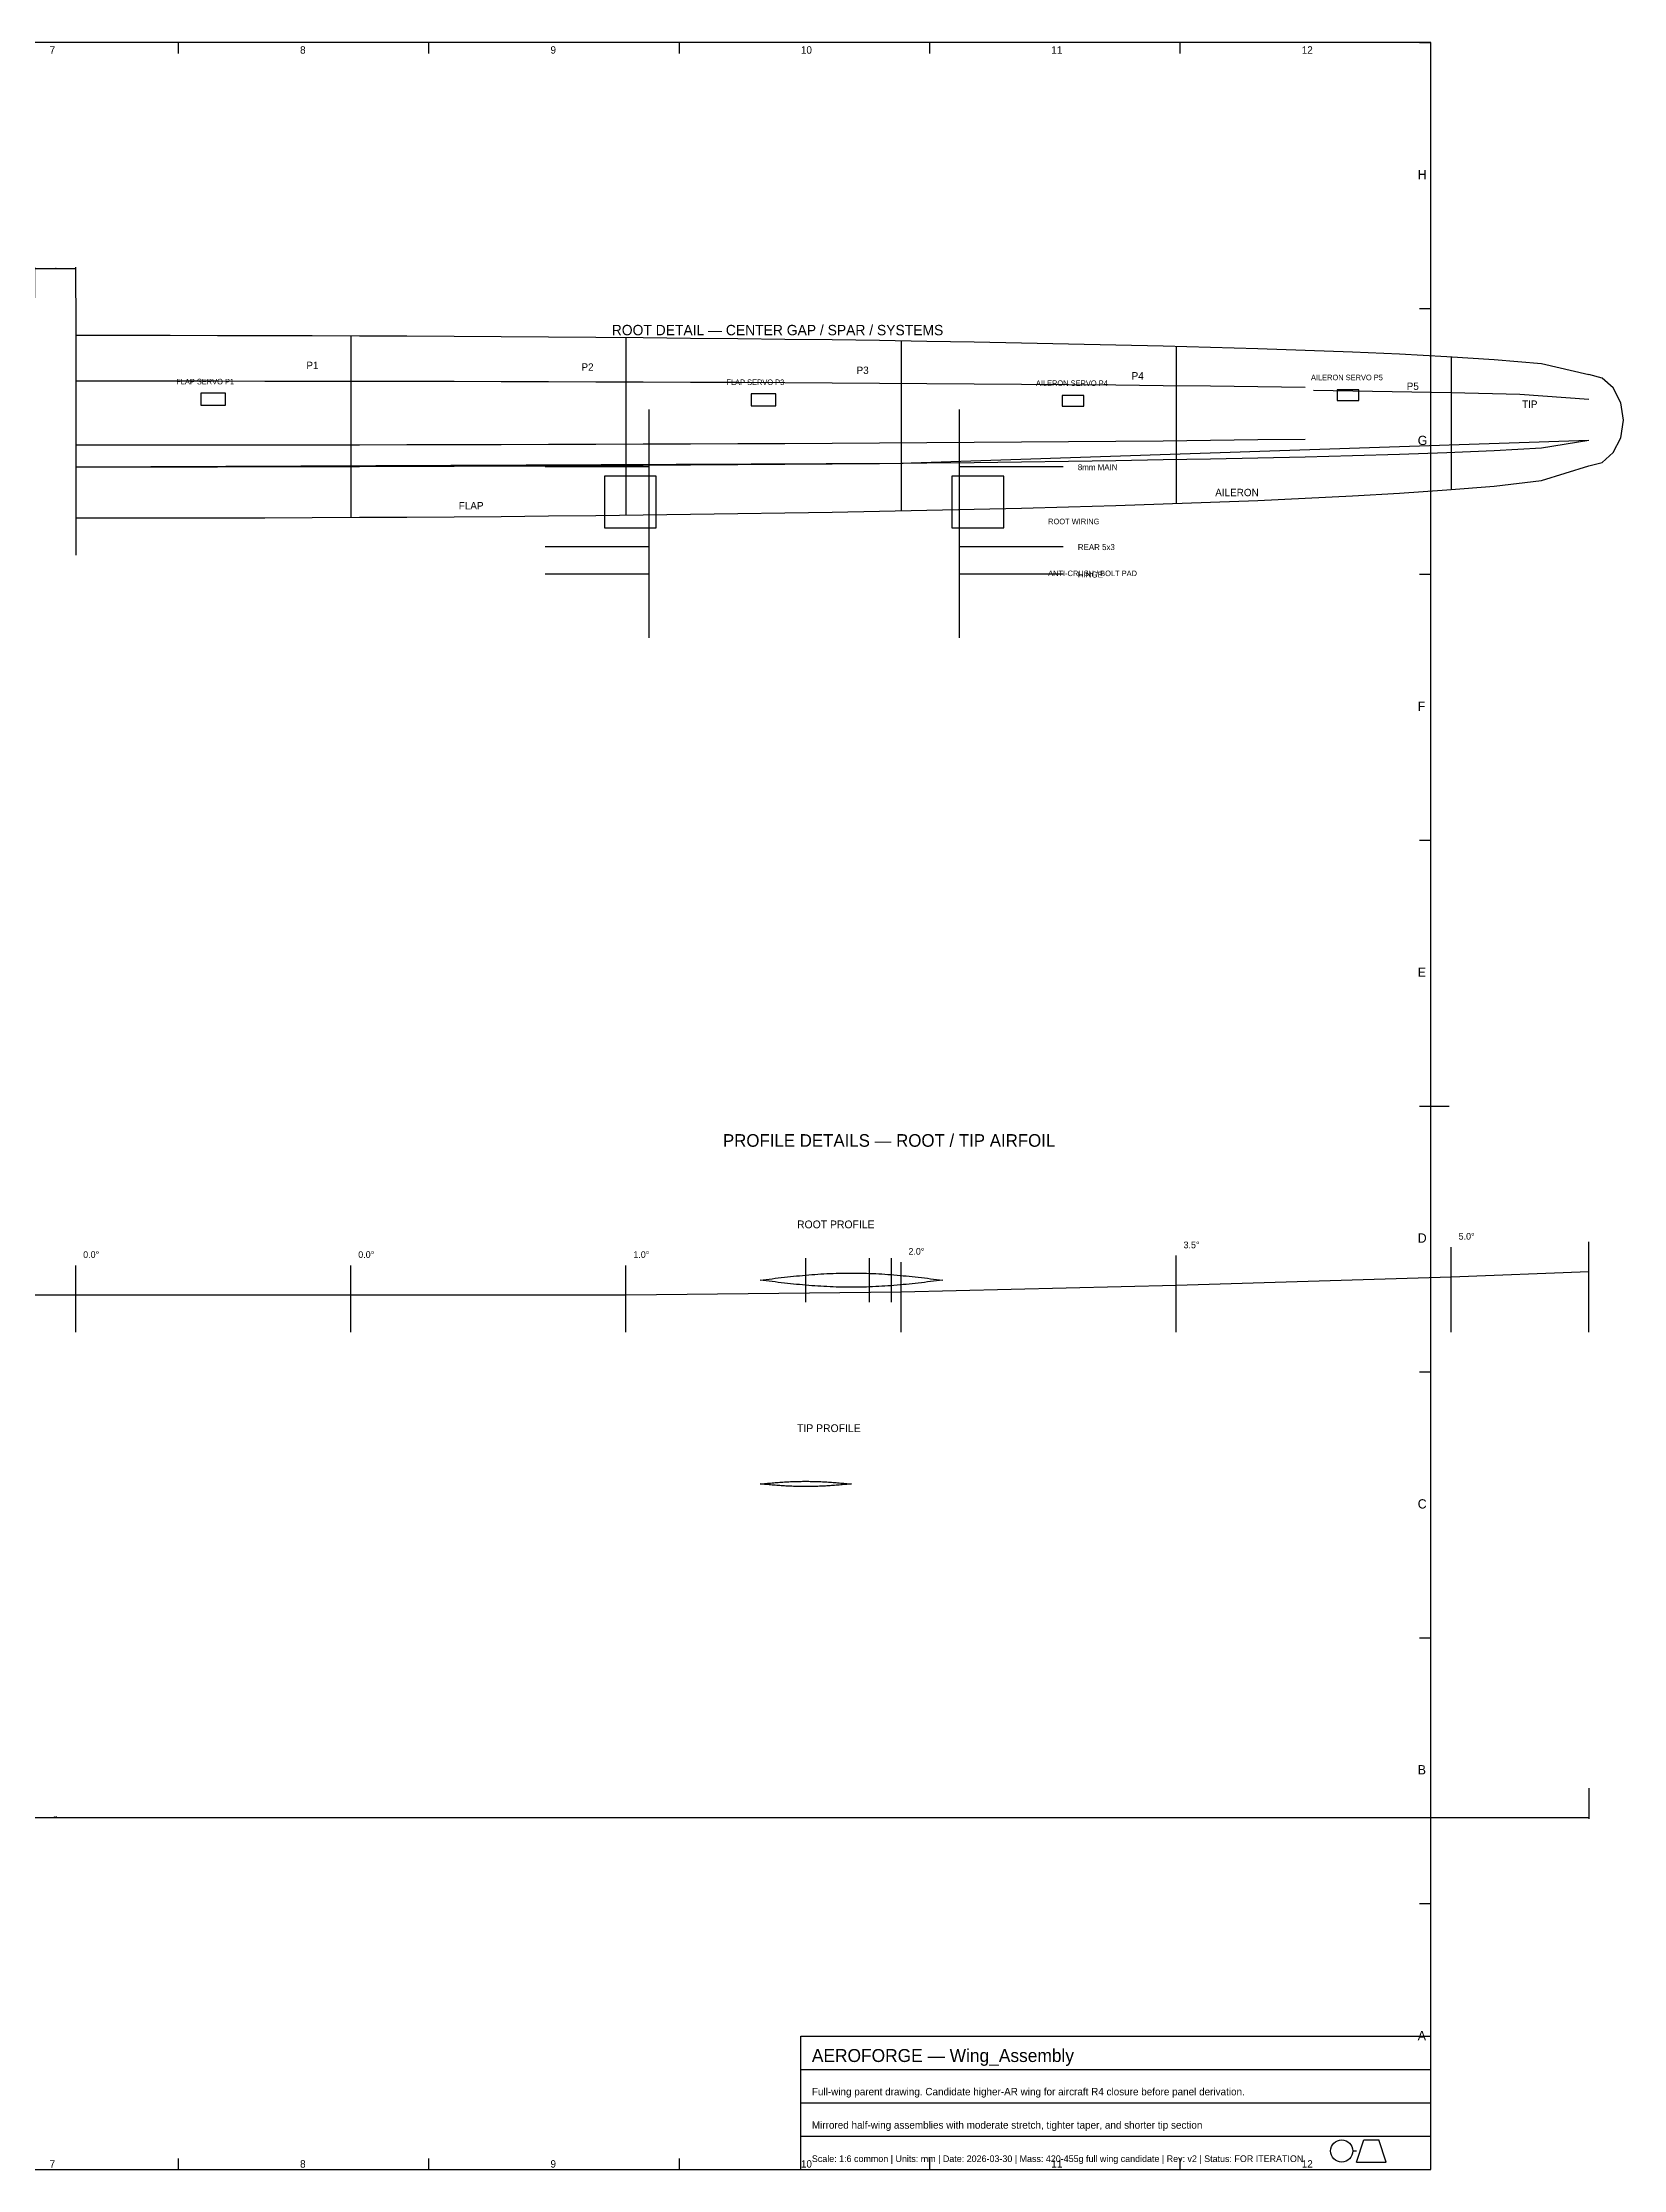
# Model space of a CAD drawing. Header units: metres. Extents: x 15 to 883, y 5 to 589.
# Drawn here: x 456 to 883, y 10 to 584 of the extents above; entities that cross this region are included whole.
import ezdxf

# ---------------------------------------------------------------- set-up
doc = ezdxf.new("R2010")
doc.units = ezdxf.units.M
for name, color, linetype in [('BORDER', 7, 'Continuous'), ('CENTERLINE', 5, 'Continuous'), ('DIMENSION', 1, 'Continuous'), ('HIDDEN', 7, 'Continuous'), ('OUTLINE', 7, 'Continuous'), ('SECTION', 4, 'Continuous'), ('SPAR', 3, 'Continuous'), ('TEXT', 7, 'Continuous'), ('TITLEBLOCK', 7, 'Continuous')]:
    doc.layers.add(name, color=color, linetype=linetype)
doc.styles.add('OpenSansCondensed-Light', font='OpenSansCondensed-Light.ttf')
doc.dimstyles.new('EZDXF', dxfattribs={"dimtxt": 0.25, "dimasz": 0.175, "dimexe": 0.375, "dimexo": 0.125, "dimgap": 0.1, "dimtad": 1, "dimlfac": 100, "dimzin": 12, "dimdsep": 46, "dimtxsty": 'OpenSansCondensed-Light', "dimblk": 'ARCHTICK', "dimcen": 2.5, "dimazin": 3, "dimtfac": 0.5, "dimtmove": 2, "dimatfit": 3})

# ---------------------------------------------------------------- blocks, each defined once
blk = doc.blocks.new('_ARCHTICK')
at = {"color": 0, "linetype": 'BYBLOCK', "const_width": 0.15}
blk.add_lwpolyline([(-0.5, -0.5), (0.5, 0.5)], dxfattribs=at)

msp = doc.modelspace()

# ---------------------------------------------------------------- linework, layer by layer
at = {"layer": 'BORDER'}
for p, q in [((831, 584), (20, 584)), ((493.08333, 581), (493.08333, 584)), ((560.66667, 581), (560.66667, 584)), ((628.25, 581), (628.25, 584)), ((695.83333, 581), (695.83333, 584)), ((763.41667, 581), (763.41667, 584)), ((828, 584), (831, 584)), ((831, 10), (831, 584)), ((831, 581), (831, 584)), ((828, 512.25), (831, 512.25)), ((828, 440.5), (831, 440.5)), ((828, 368.75), (831, 368.75)), ((828, 297), (831, 297)), ((831, 297), (836, 297)), ((828, 225.25), (831, 225.25)), ((828, 153.5), (831, 153.5)), ((828, 81.75), (831, 81.75)), ((493.08333, 10), (493.08333, 13)), ((560.66667, 10), (560.66667, 13)), ((628.25, 10), (628.25, 13)), ((695.83333, 10), (695.83333, 13)), ((763.41667, 10), (763.41667, 13)), ((831, 10), (831, 13)), ((20, 10), (831, 10))]:
    msp.add_line(p, q, dxfattribs=at)
at = {"layer": 'CENTERLINE'}
for p, q in [((465.34, 515), (465.34, 445.7)), ((688.06, 470.48395), (873.66, 476.6525)), ((860.9, 474.63362), (873.66, 476.6525)), ((695.02, 470.55765), (707.78, 470.70253)), ((707.78, 470.70253), (720.54, 470.86103)), ((720.54, 470.86103), (733.3, 471.03455)), ((733.3, 471.03455), (746.06, 471.22479)), ((746.06, 471.22479), (758.82, 471.43392)), ((758.82, 471.43392), (771.58, 471.6647)), ((771.58, 471.6647), (784.34, 471.9208)), ((784.34, 471.9208), (797.1, 472.20728)), ((797.1, 472.20728), (809.86, 472.53138)), ((809.86, 472.53138), (822.62, 472.90424)), ((822.62, 472.90424), (835.38, 473.34465)), ((835.38, 473.34465), (848.14, 473.8893)), ((848.14, 473.8893), (860.9, 474.63362)), ((465.34, 469.504), (688.06, 470.48395)), ((465.34, 469.504), (478.1, 469.50593)), ((478.1, 469.50593), (490.86, 469.51257)), ((490.86, 469.51257), (503.62, 469.52452)), ((503.62, 469.52452), (516.38, 469.54215)), ((516.38, 469.54215), (529.14, 469.56575)), ((529.14, 469.56575), (541.9, 469.59561)), ((541.9, 469.59561), (554.66, 469.63198)), ((554.66, 469.63198), (567.42, 469.67514)), ((567.42, 469.67514), (580.18, 469.72537)), ((580.18, 469.72537), (592.94, 469.78296)), ((592.94, 469.78296), (605.7, 469.84824)), ((605.7, 469.84824), (618.46, 469.92158)), ((618.46, 469.92158), (631.22, 470.00337)), ((631.22, 470.00337), (643.98, 470.09407)), ((643.98, 470.09407), (656.74, 470.19421)), ((656.74, 470.19421), (669.5, 470.30437)), ((669.5, 470.30437), (682.26, 470.42525)), ((682.26, 470.42525), (695.02, 470.55765)), ((592, 440.63), (620, 440.63)), ((703.775, 440.63), (731.775, 440.63)), ((685.496, 244.0773), (685.496, 255.9227))]:
    msp.add_line(p, q, dxfattribs=at)
at = {"layer": 'HIDDEN'}
for p, q in [((505.795, 489.3347), (499.125, 489.3347)), ((499.125, 489.3347), (499.125, 486.1447)), ((505.795, 486.1447), (505.795, 489.3347)), ((654.275, 489.16249), (647.605, 489.16249)), ((647.605, 489.16249), (647.605, 485.97249)), ((654.275, 485.97249), (654.275, 489.16249)), ((737.36, 488.76821), (731.56, 488.76821)), ((731.56, 488.76821), (731.56, 485.86821)), ((737.36, 485.86821), (737.36, 488.76821)), ((811.6, 490.31692), (805.8, 490.31692)), ((805.8, 490.31692), (805.8, 487.41692)), ((811.6, 487.41692), (811.6, 490.31692)), ((499.125, 486.1447), (505.795, 486.1447)), ((647.605, 485.97249), (654.275, 485.97249)), ((731.56, 485.86821), (737.36, 485.86821)), ((805.8, 487.41692), (811.6, 487.41692)), ((622, 467), (608, 467)), ((608, 467), (608, 453)), ((622, 453), (622, 467)), ((715.775, 467), (701.775, 467)), ((701.775, 467), (701.775, 453)), ((715.775, 453), (715.775, 467)), ((608, 453), (622, 453)), ((701.775, 453), (715.775, 453))]:
    msp.add_line(p, q, dxfattribs=at)
at = {"layer": 'OUTLINE'}
for p, q in [((465.34, 505), (478.1, 504.99714)), ((465.34, 505), (465.34, 455.7)), ((478.1, 504.99714), (490.86, 504.98729)), ((490.86, 504.98729), (503.62, 504.96957)), ((503.62, 504.96957), (516.38, 504.94344)), ((516.38, 504.94344), (529.14, 504.90844)), ((529.14, 504.90844), (541.9, 504.86417)), ((541.9, 504.86417), (554.66, 504.81023)), ((554.66, 504.81023), (567.42, 504.74624)), ((567.42, 504.74624), (580.18, 504.67176)), ((580.18, 504.67176), (592.94, 504.58637)), ((592.94, 504.58637), (605.7, 504.48957)), ((605.7, 504.48957), (618.46, 504.38083)), ((618.46, 504.38083), (631.22, 504.25956)), ((631.22, 504.25956), (643.98, 504.12506)), ((643.98, 504.12506), (656.74, 503.97659)), ((656.74, 503.97659), (669.5, 503.81325)), ((669.5, 503.81325), (682.26, 503.63401)), ((682.26, 503.63401), (695.02, 503.4377)), ((695.02, 503.4377), (707.78, 503.22288)), ((707.78, 503.22288), (720.54, 502.98785)), ((720.54, 502.98785), (733.3, 502.73057)), ((733.3, 502.73057), (746.06, 502.44848)), ((746.06, 502.44848), (758.82, 502.1384)), ((758.82, 502.1384), (771.58, 501.79621)), ((771.58, 501.79621), (784.34, 501.41646)), ((784.34, 501.41646), (797.1, 500.99169)), ((797.1, 500.99169), (809.86, 500.51113)), ((809.86, 500.51113), (822.62, 499.95826)), ((822.62, 499.95826), (835.38, 499.30525)), ((835.38, 499.30525), (848.14, 498.49766)), ((848.14, 498.49766), (860.9, 497.39401)), ((860.9, 497.39401), (873.66, 494.4005)), ((620, 485), (620, 423.375)), ((703.775, 485), (703.775, 423.375)), ((848.14, 464.31938), (860.9, 465.78235)), ((860.9, 465.78235), (873.66, 469.7505)), ((746.06, 459.08224), (758.82, 459.49328)), ((758.82, 459.49328), (771.58, 459.94689)), ((771.58, 459.94689), (784.34, 460.45027)), ((784.34, 460.45027), (797.1, 461.01334)), ((797.1, 461.01334), (809.86, 461.65036)), ((809.86, 461.65036), (822.62, 462.38324)), ((822.62, 462.38324), (835.38, 463.24886)), ((835.38, 463.24886), (848.14, 464.31938)), ((465.34, 455.7), (478.1, 455.7038)), ((478.1, 455.7038), (490.86, 455.71685)), ((490.86, 455.71685), (503.62, 455.74034)), ((503.62, 455.74034), (516.38, 455.77498)), ((516.38, 455.77498), (529.14, 455.82137)), ((529.14, 455.82137), (541.9, 455.88006)), ((541.9, 455.88006), (554.66, 455.95155)), ((554.66, 455.95155), (567.42, 456.03639)), ((567.42, 456.03639), (580.18, 456.1351)), ((580.18, 456.1351), (592.94, 456.2483)), ((592.94, 456.2483), (605.7, 456.37661)), ((605.7, 456.37661), (618.46, 456.52076)), ((618.46, 456.52076), (631.22, 456.68152)), ((631.22, 456.68152), (643.98, 456.8598)), ((643.98, 456.8598), (656.74, 457.05662)), ((656.74, 457.05662), (669.5, 457.27314)), ((669.5, 457.27314), (682.26, 457.51072)), ((682.26, 457.51072), (695.02, 457.77096)), ((695.02, 457.77096), (707.78, 458.05572)), ((707.78, 458.05572), (720.54, 458.36727)), ((720.54, 458.36727), (733.3, 458.70832)), ((733.3, 458.70832), (746.06, 459.08224)), ((613.82, 246), (688.06, 246.87)), ((688.06, 246.87), (762.3, 248.61)), ((762.3, 248.61), (836.54, 250.93)), ((836.54, 250.93), (873.66, 252.38)), ((454.32, 246), (465.34, 246)), ((465.34, 246), (539.58, 246)), ((539.58, 246), (613.82, 246))]:
    msp.add_line(p, q, dxfattribs=at)
msp.add_lwpolyline([(873.66, 469.7505), (877.2446, 470.68868), (880.28347, 473.36041), (882.31398, 477.35893), (883.027, 482.0755), (882.31398, 486.79207), (880.28347, 490.79059), (877.2446, 493.46232), (873.66, 494.4005)], dxfattribs=at)
for points in [[(650, 250), (650.82167, 250.10063), (651.64333, 250.20098), (652.465, 250.30078), (653.28667, 250.39975), (654.10833, 250.49763), (654.93, 250.59415), (655.75167, 250.68903), (656.57333, 250.78203), (657.395, 250.87289), (658.21667, 250.96135), (659.03833, 251.04718), (659.86, 251.13013), (660.68167, 251.20999), (661.50333, 251.28654), (662.325, 251.35955), (663.14667, 251.42884), (663.96833, 251.49422), (664.79, 251.5555), (665.61167, 251.61251), (666.43333, 251.66511), (667.255, 251.71314), (668.07667, 251.75647), (668.89833, 251.795), (669.72, 251.8286), (670.54167, 251.85719), (671.36333, 251.88068), (672.185, 251.89903), (673.00667, 251.91217), (673.82833, 251.92007), (674.65, 251.9227), (675.47167, 251.92007), (676.29333, 251.91217), (677.115, 251.89903), (677.93667, 251.88068), (678.75833, 251.85719), (679.58, 251.8286), (680.40167, 251.795), (681.22333, 251.75647), (682.045, 251.71314), (682.86667, 251.66511), (683.68833, 251.61251), (684.51, 251.5555), (685.33167, 251.49422), (686.15333, 251.42884), (686.975, 251.35955), (687.79667, 251.28654), (688.61833, 251.20999), (689.44, 251.13013), (690.26167, 251.04718), (691.08333, 250.96135), (691.905, 250.87289), (692.72667, 250.78203), (693.54833, 250.68903), (694.37, 250.59415), (695.19167, 250.49763), (696.01333, 250.39975), (696.835, 250.30078), (697.65667, 250.20098), (698.47833, 250.10063), (699.3, 250), (699.3, 250), (698.47833, 249.89937), (697.65667, 249.79902), (696.835, 249.69922), (696.01333, 249.60025), (695.19167, 249.50237), (694.37, 249.40585), (693.54833, 249.31097), (692.72667, 249.21797), (691.905, 249.12711), (691.08333, 249.03865), (690.26167, 248.95282), (689.44, 248.86987), (688.61833, 248.79001), (687.79667, 248.71346), (686.975, 248.64045), (686.15333, 248.57116), (685.33167, 248.50578), (684.51, 248.4445), (683.68833, 248.38749), (682.86667, 248.33489), (682.045, 248.28686), (681.22333, 248.24353), (680.40167, 248.205), (679.58, 248.1714), (678.75833, 248.14281), (677.93667, 248.11932), (677.115, 248.10097), (676.29333, 248.08783), (675.47167, 248.07993), (674.65, 248.0773), (673.82833, 248.07993), (673.00667, 248.08783), (672.185, 248.10097), (671.36333, 248.11932), (670.54167, 248.14281), (669.72, 248.1714), (668.89833, 248.205), (668.07667, 248.24353), (667.255, 248.28686), (666.43333, 248.33489), (665.61167, 248.38749), (664.79, 248.4445), (663.96833, 248.50578), (663.14667, 248.57116), (662.325, 248.64045), (661.50333, 248.71346), (660.68167, 248.79001), (659.86, 248.86987), (659.03833, 248.95282), (658.21667, 249.03865), (657.395, 249.12711), (656.57333, 249.21797), (655.75167, 249.31097), (654.93, 249.40585), (654.10833, 249.50237), (653.28667, 249.60025), (652.465, 249.69922), (651.64333, 249.79902), (650.82167, 249.89937), (650, 250)], [(650, 195), (650.41083, 195.03741), (650.82167, 195.07472), (651.2325, 195.11183), (651.64333, 195.14863), (652.05417, 195.18502), (652.465, 195.2209), (652.87583, 195.25618), (653.28667, 195.29076), (653.6975, 195.32454), (654.10833, 195.35743), (654.51917, 195.38934), (654.93, 195.42018), (655.34083, 195.44987), (655.75167, 195.47833), (656.1625, 195.50548), (656.57333, 195.53124), (656.98417, 195.55554), (657.395, 195.57833), (657.80583, 195.59952), (658.21667, 195.61908), (658.6275, 195.63694), (659.03833, 195.65305), (659.44917, 195.66737), (659.86, 195.67986), (660.27083, 195.69049), (660.68167, 195.69923), (661.0925, 195.70605), (661.50333, 195.71093), (661.91417, 195.71387), (662.325, 195.71485), (662.73583, 195.71387), (663.14667, 195.71093), (663.5575, 195.70605), (663.96833, 195.69923), (664.37917, 195.69049), (664.79, 195.67986), (665.20083, 195.66737), (665.61167, 195.65305), (666.0225, 195.63694), (666.43333, 195.61908), (666.84417, 195.59952), (667.255, 195.57833), (667.66583, 195.55554), (668.07667, 195.53124), (668.4875, 195.50548), (668.89833, 195.47833), (669.30917, 195.44987), (669.72, 195.42018), (670.13083, 195.38934), (670.54167, 195.35743), (670.9525, 195.32454), (671.36333, 195.29076), (671.77417, 195.25618), (672.185, 195.2209), (672.59583, 195.18502), (673.00667, 195.14863), (673.4175, 195.11183), (673.82833, 195.07472), (674.23917, 195.03741), (674.65, 195), (674.65, 195), (674.23917, 194.96259), (673.82833, 194.92528), (673.4175, 194.88817), (673.00667, 194.85137), (672.59583, 194.81498), (672.185, 194.7791), (671.77417, 194.74382), (671.36333, 194.70924), (670.9525, 194.67546), (670.54167, 194.64257), (670.13083, 194.61066), (669.72, 194.57982), (669.30917, 194.55013), (668.89833, 194.52167), (668.4875, 194.49452), (668.07667, 194.46876), (667.66583, 194.44446), (667.255, 194.42167), (666.84417, 194.40048), (666.43333, 194.38092), (666.0225, 194.36306), (665.61167, 194.34695), (665.20083, 194.33263), (664.79, 194.32014), (664.37917, 194.30951), (663.96833, 194.30077), (663.5575, 194.29395), (663.14667, 194.28907), (662.73583, 194.28613), (662.325, 194.28515), (661.91417, 194.28613), (661.50333, 194.28907), (661.0925, 194.29395), (660.68167, 194.30077), (660.27083, 194.30951), (659.86, 194.32014), (659.44917, 194.33263), (659.03833, 194.34695), (658.6275, 194.36306), (658.21667, 194.38092), (657.80583, 194.40048), (657.395, 194.42167), (656.98417, 194.44446), (656.57333, 194.46876), (656.1625, 194.49452), (655.75167, 194.52167), (655.34083, 194.55013), (654.93, 194.57982), (654.51917, 194.61066), (654.10833, 194.64257), (653.6975, 194.67546), (653.28667, 194.70924), (652.87583, 194.74382), (652.465, 194.7791), (652.05417, 194.81498), (651.64333, 194.85137), (651.2325, 194.88817), (650.82167, 194.92528), (650.41083, 194.96259), (650, 195)]]:
    msp.add_lwpolyline(points, close=True, dxfattribs=at)
at = {"layer": 'SECTION'}
for p, q in [((539.58, 504.87292), (539.58, 455.86845)), ((613.82, 504.42179), (613.82, 456.46646)), ((688.06, 503.54698), (688.06, 457.6261)), ((762.3, 502.04846), (762.3, 459.61251)), ((836.54, 499.23939), (836.54, 463.33615)), ((836.54, 236), (836.54, 258.93)), ((873.66, 236), (873.66, 260.38)), ((465.34, 236), (465.34, 254)), ((539.58, 236), (539.58, 254)), ((613.82, 236), (613.82, 254)), ((688.06, 236), (688.06, 254.87)), ((762.3, 236), (762.3, 256.61))]:
    msp.add_line(p, q, dxfattribs=at)
at = {"layer": 'SPAR'}
for p, q in [((465.34, 492.675), (478.1, 492.6738)), ((478.1, 492.6738), (490.86, 492.66968)), ((490.86, 492.66968), (503.62, 492.66226)), ((503.62, 492.66226), (516.38, 492.65132)), ((516.38, 492.65132), (529.14, 492.63667)), ((529.14, 492.63667), (541.9, 492.61814)), ((541.9, 492.61814), (554.66, 492.59556)), ((554.66, 492.59556), (567.42, 492.56877)), ((567.42, 492.56877), (580.18, 492.5376)), ((580.18, 492.5376), (592.94, 492.50185)), ((592.94, 492.50185), (605.7, 492.46133)), ((605.7, 492.46133), (618.46, 492.41581)), ((618.46, 492.41581), (631.22, 492.36505)), ((631.22, 492.36505), (643.98, 492.30875)), ((643.98, 492.30875), (656.74, 492.24659)), ((656.74, 492.24659), (669.5, 492.17822)), ((669.5, 492.17822), (682.26, 492.10319)), ((682.26, 492.10319), (695.02, 492.02101)), ((695.02, 492.02101), (707.78, 491.93109)), ((707.78, 491.93109), (720.54, 491.83271)), ((720.54, 491.83271), (733.3, 491.72501)), ((733.3, 491.72501), (746.06, 491.60692)), ((746.06, 491.60692), (758.82, 491.47712)), ((758.82, 491.47712), (771.58, 491.33388)), ((771.58, 491.33388), (784.34, 491.17491)), ((784.34, 491.17491), (797.1, 490.9971)), ((799.42, 490.16671), (836.54, 489.54552)), ((836.54, 489.54552), (855.1, 489.06581)), ((855.1, 489.06581), (873.66, 487.745)), ((733.3, 476.31722), (746.06, 476.42874)), ((746.06, 476.42874), (758.82, 476.55133)), ((758.82, 476.55133), (771.58, 476.68662)), ((771.58, 476.68662), (784.34, 476.83675)), ((784.34, 476.83675), (797.1, 477.00468)), ((465.34, 475.42), (478.1, 475.42113)), ((478.1, 475.42113), (490.86, 475.42503)), ((490.86, 475.42503), (503.62, 475.43203)), ((503.62, 475.43203), (516.38, 475.44236)), ((516.38, 475.44236), (529.14, 475.4562)), ((529.14, 475.4562), (541.9, 475.4737)), ((541.9, 475.4737), (554.66, 475.49502)), ((554.66, 475.49502), (567.42, 475.52033)), ((567.42, 475.52033), (580.18, 475.54977)), ((580.18, 475.54977), (592.94, 475.58353)), ((592.94, 475.58353), (605.7, 475.6218)), ((605.7, 475.6218), (618.46, 475.66479)), ((618.46, 475.66479), (631.22, 475.71273)), ((631.22, 475.71273), (643.98, 475.76591)), ((643.98, 475.76591), (656.74, 475.82461)), ((656.74, 475.82461), (669.5, 475.88918)), ((669.5, 475.88918), (682.26, 475.96004)), ((682.26, 475.96004), (695.02, 476.03765)), ((695.02, 476.03765), (707.78, 476.12258)), ((707.78, 476.12258), (720.54, 476.2155)), ((720.54, 476.2155), (733.3, 476.31722)), ((592, 469.59375), (620, 469.59375)), ((703.775, 469.59375), (731.775, 469.59375)), ((592, 448.025), (620, 448.025)), ((703.775, 448.025), (731.775, 448.025)), ((662.325, 244.0773), (662.325, 255.9227)), ((679.58, 244.0773), (679.58, 255.9227))]:
    msp.add_line(p, q, dxfattribs=at)
at = {"layer": 'TITLEBLOCK'}
for p, q in [((661, 46), (831, 46)), ((661, 10), (661, 46)), ((831, 10), (831, 46)), ((661, 37), (831, 37)), ((661, 28), (831, 28)), ((661, 19), (831, 19)), ((811, 12), (813, 18)), ((813, 18), (817, 18)), ((819, 12), (817, 18)), ((810, 15), (811, 15)), ((811, 12), (819, 12)), ((661, 10), (831, 10))]:
    msp.add_line(p, q, dxfattribs=at)
msp.add_circle((807, 15), 3, dxfattribs=at)

# ---------------------------------------------------------------- texts
at = {"layer": 'BORDER'}
for s, height, p in [('7', 2, (458.29167, 581)), ('8', 2, (525.875, 581)), ('9', 2, (593.45833, 581)), ('10', 2, (661.04167, 581)), ('11', 2, (728.625, 581)), ('12', 2, (796.20833, 581)), ('H', 2.5, (827.5, 547.125)), ('G', 2.5, (827.5, 475.375)), ('F', 2.5, (827.5, 403.625)), ('E', 2.5, (827.5, 331.875)), ('D', 2.5, (827.5, 260.125)), ('C', 2.5, (827.5, 188.375)), ('B', 2.5, (827.5, 116.625)), ('A', 2.5, (827.5, 44.875)), ('7', 2, (458.29167, 10.5)), ('8', 2, (525.875, 10.5)), ('9', 2, (593.45833, 10.5)), ('10', 2, (661.04167, 10.5)), ('11', 2, (728.625, 10.5)), ('12', 2, (796.20833, 10.5))]:
    msp.add_text(s, height=height, dxfattribs=at).set_placement(p)
at = {"layer": 'TEXT'}
for s, height, p in [('ROOT DETAIL — CENTER GAP / SPAR / SYSTEMS', 2.8, (610, 505)), ('P1', 2, (527.58, 495.87292)), ('P2', 2, (601.82, 495.42179)), ('P3', 2, (676.06, 494.54698)), ('P4', 2, (750.3, 493.04846)), ('AILERON SERVO P5', 1.5, (798.7, 492.86692)), ('FLAP SERVO P1', 1.5, (492.46, 491.7397)), ('FLAP SERVO P3', 1.5, (640.94, 491.56749)), ('AILERON SERVO P4', 1.5, (724.46, 491.31821)), ('P5', 2, (824.54, 490.23939)), ('TIP', 2, (855.66, 485.4005)), ('8mm MAIN', 1.6, (735.775, 468.59375)), ('FLAP', 2, (568.7, 457.99397)), ('AILERON', 2, (772.86, 461.56822)), ('ROOT WIRING', 1.5, (727.775, 454)), ('REAR 5x3', 1.6, (735.775, 447.025)), ('ANTI-CRUSH / BOLT PAD', 1.5, (727.775, 440)), ('HINGE', 1.6, (735.775, 439.63)), ('PROFILE DETAILS — ROOT / TIP AIRFOIL', 3.4, (640, 286)), ('ROOT PROFILE', 2.1, (660, 264)), ('2.0°', 1.8, (690.06, 256.87)), ('3.5°', 1.8, (764.3, 258.61)), ('5.0°', 1.8, (838.54, 260.93)), ('0.0°', 1.8, (467.34, 256)), ('0.0°', 1.8, (541.58, 256)), ('1.0°', 1.8, (615.82, 256)), ('TIP PROFILE', 2.1, (660, 209))]:
    msp.add_text(s, height=height, dxfattribs=at).set_placement(p)
at = {"layer": 'TITLEBLOCK'}
for s, height, p in [('AEROFORGE — Wing_Assembly', 3.5, (664, 39)), ('Full-wing parent drawing. Candidate higher-AR wing for aircraft R4 closure before panel derivation.', 2, (664, 30)), ('Mirrored half-wing assemblies with moderate stretch, tighter taper, and shorter tip section', 2, (664, 21)), ('Scale: 1:6 common | Units: mm | Date: 2026-03-30 | Mass: 420-455g full wing candidate | Rev: v2 | Status: FOR ITERATION', 1.8, (664, 12))]:
    msp.add_text(s, height=height, dxfattribs=at).set_placement(p)

# ---------------------------------------------------------------- dimensions: what is measured, and where the dimension line sits
at = {"layer": 'DIMENSION'}
for base, p1, p2 in [((454.32, 523), (454.32, 515), (465.34, 515)), ((46, 105), (46, 113), (873.66, 113))]:
    msp.add_linear_dim(base=base, p1=p1, p2=p2, dimstyle='EZDXF', dxfattribs=at).render()

doc.saveas('drawing.dxf')
